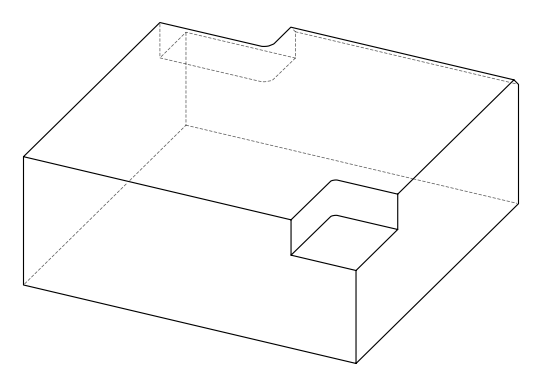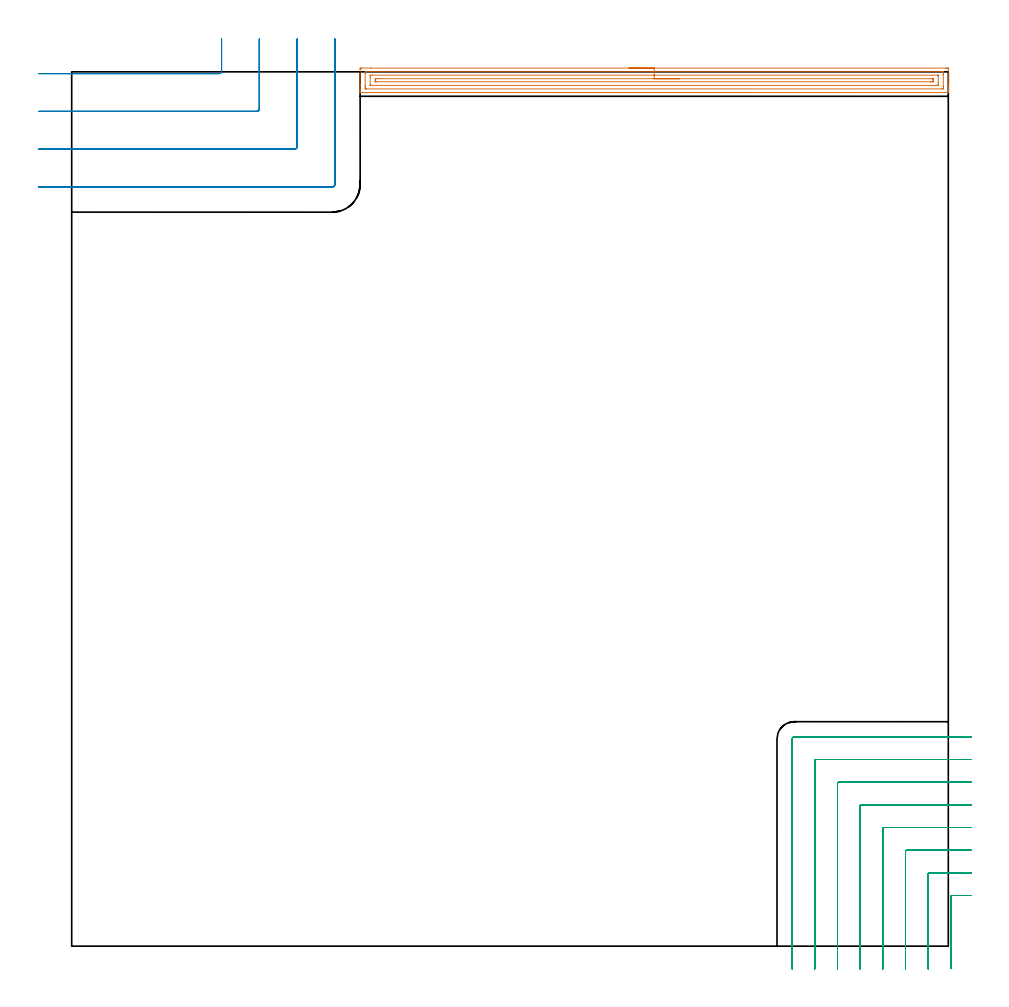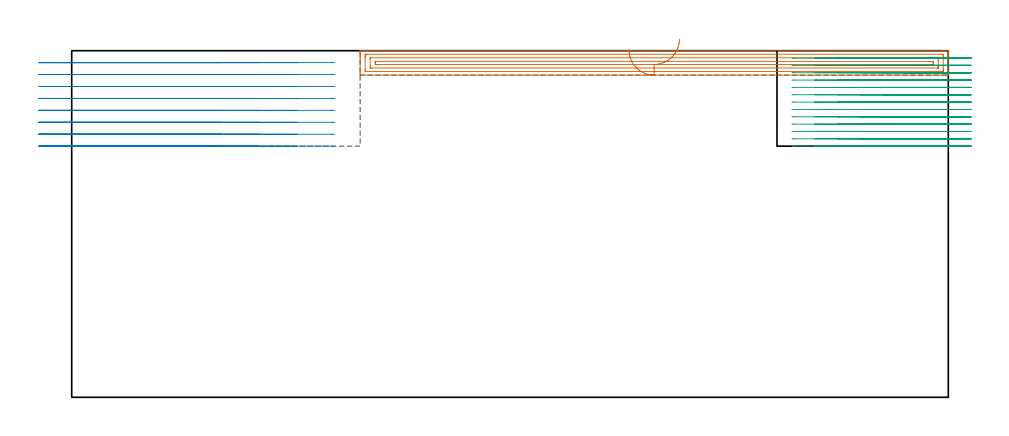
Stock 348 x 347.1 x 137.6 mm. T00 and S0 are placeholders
(PLAN: 3 operations, 2 tool changes, 40.4 min)
(1 AREA_MILL | FG_CHAMFER_SURFACE | UGT0205_001 | 7.68 min | 11259 mm3)
(2 MILL_CORNER_NOTCH_RECTANGULAR | CORNER_NOTCH_RECTANGULAR | UGT0201_094 | Follow Part, ap 5, ae 75% | 9.27 min | 240468 mm3)
(3 MILL_CORNER_NOTCH_RECTANGULAR_1 | CORNER_NOTCH_RECTANGULAR_1 | NXT0201_011 | Follow Part, ap 3, ae 75% | 23.41 min | 229269 mm3)
(TOOL UGT0205_001 | Chamfer Mill 20 x 3 x 45 deg. | D20 FL50 Z2)
(TOOL UGT0201_094 | End mill 20 mm | D20 FL38 Z4)
(TOOL NXT0201_011 | ENDMILL 12mm [2P460-1200-NA 1630] | D12 FL38 Z6)
(OP 1 AREA_MILL)
G17 G21 G94 G90
T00 M6
G54
G17 G0 G90 X221.25 Y348.6 S1061 M3
G43 Z147.6 H0
Z137.9
G94 G1 X221.288 Z137.028 F250.
X221.402 Z136.164
X221.591 Z135.312
X221.853 Z134.48
X222.187 Z133.674
X222.59 Z132.9
X223.058 Z132.164
X223.59 Z131.472
X224.179 Z130.829
X224.822 Z130.24
X225.514 Z129.709
X226.25 Z129.24
X227.024 Z128.837
X227.83 Z128.503
X228.662 Z128.241
X229.514 Z128.052
X230.378 Z127.938
X231.25 Z127.9
X346.931
X347.382 Y348.599 Z127.901
X347.829 Y348.595 Z127.903
X347.99 Y348.592 Z127.906
X348. Y348.155 Z128.342
Y341.988 Z134.506
Y341.444 Z135.053
Y341.107 Z135.389
Y340.563 Z135.933
Y340.226 Z136.269
Y339.551 Z136.948
Y339.241 Z137.259
X347.995 Y338.902 Z137.589
X347.829 Y338.9 Z137.6
X114.668
X114.506 Y338.901 Z137.59
X114.505 Y338.902 Z137.589
X114.5 Y339.239 Z137.26
Y339.551 Z136.948
Y340.226 Z136.269
Y341.444 Z135.053
Y341.988 Z134.506
Y348.155 Z128.342
X114.503 Y348.429 Z128.068
X114.51 Y348.592 Z127.906
X114.675 Y348.599 Z127.899
X115.118 Y348.6 Z127.9
X118.747
X231.25
Y347.186 Z129.314
X345.596 Y347.185 Z129.315
X345.686 Y347.184 Z129.316
X345.962 Y347.179 Z129.321
X345.99 Y347.089 Z129.411
X345.997 Y346.878 Z129.622
X345.999 Y346.393 Z130.107
X346. Y345.994 Z130.506
X345.999 Y341.107 Z135.393
X345.997 Y340.711 Z135.789
X345.988 Y340.321 Z136.179
X345.596 Y340.315 Z136.185
X345.506
X116.904
X116.814 Y340.316 Z136.184
X116.538 Y340.321 Z136.179
X116.51 Y340.411 Z136.089
X116.503 Y340.622 Z135.878
X116.501 Y341.107 Z135.393
X116.5 Y341.506 Z134.994
X116.501 Y346.393 Z130.107
X116.503 Y346.789 Z129.711
X116.512 Y347.179 Z129.321
X116.904 Y347.185 Z129.315
X116.994
X231.25 Y347.186 Z129.314
Y345.772 Z130.728
X343.809 Y345.771 Z130.729
X343.897 Y345.77 Z130.73
X343.966 Y345.767 Z130.733
X343.982 Y345.765 Z130.735
X343.99 Y345.752 Z130.748
X343.994 Y345.7 Z130.8
X343.999 Y345.512 Z130.988
X344. Y345.324 Z131.176
Y342.681 Z133.819
X343.999 Y341.988 Z134.512
X343.996 Y341.803 Z134.697
X343.991 Y341.743 Z134.757
X343.939 Y341.735 Z134.765
X343.809 Y341.733 Z134.767
X343.178 Y341.729 Z134.771
X118.691
X118.603 Y341.73 Z134.77
X118.534 Y341.733 Z134.767
X118.518 Y341.735 Z134.765
X118.51 Y341.748 Z134.752
X118.506 Y341.8 Z134.7
X118.501 Y341.988 Z134.512
X118.5 Y342.176 Z134.324
Y344.819 Z131.681
X118.501 Y345.512 Z130.988
X118.504 Y345.697 Z130.803
X118.509 Y345.757 Z130.743
X118.561 Y345.765 Z130.735
X118.691 Y345.767 Z130.733
X119.322 Y345.771 Z130.729
X231.25 Y345.772 Z130.728
Y344.357 Z132.143
X341.407
X341.868 Y344.355 Z132.145
X341.972 Y344.352 Z132.148
X341.987 Y344.351 Z132.149
X341.991 Y344.334 Z132.166
X341.996 Y344.284 Z132.216
X341.998 Y344.182 Z132.318
X342. Y343.772 Z132.728
X341.997 Y343.321 Z133.179
X341.994 Y343.213 Z133.287
X341.99 Y343.162 Z133.338
X341.98 Y343.149 Z133.351
X341.949 Y343.148 Z133.352
X341.743 Y343.145 Z133.355
X341.129 Y343.143 Z133.357
X340.852
X121.093
X120.632 Y343.145 Z133.355
X120.528 Y343.148 Z133.352
X120.513 Y343.149 Z133.351
X120.509 Y343.166 Z133.334
X120.504 Y343.216 Z133.284
X120.502 Y343.318 Z133.182
X120.5 Y343.728 Z132.772
X120.503 Y344.179 Z132.321
X120.506 Y344.287 Z132.213
X120.51 Y344.338 Z132.162
X120.52 Y344.351 Z132.149
X120.551 Y344.352 Z132.148
X120.757 Y344.355 Z132.145
X121.371 Y344.357 Z132.143
X121.649
X231.25
X232.122 Z132.181
X232.986 Z132.295
X233.838 Z132.483
X234.67 Z132.746
X235.476 Z133.08
X236.25 Z133.482
X236.986 Z133.951
X237.678 Z134.482
X238.321 Z135.072
X238.91 Z135.715
X239.442 Z136.407
X239.91 Z137.143
X240.313 Z137.917
X240.647 Z138.722
X240.909 Z139.555
X241.098 Z140.406
X241.212 Z141.271
X241.25 Z142.143
G0 Z147.6
M5
M2
(OP 2 MILL_CORNER_NOTCH_RECTANGULAR)
G17 G21 G94 G90
T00 M6
G54
G17 G0 G90 X-13. Y346.4 S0 M3
G43 Z147.6 H0
Z132.862
G94 G1 X-10. F250.
X58.505 F500.
G3 X59.5 Y347.395 R1.
G1 Y357.1
Y360.1 F250.
G0 Z147.6
X-13. Y331.4
Z132.862
G1 X-10.
X73.505 F500.
G3 X74.5 Y332.395 R1.
G1 Y357.1
Y360.1 F250.
G0 Z147.6
X-13. Y316.4
Z132.862
G1 X-10.
X88.505 F500.
G3 X89.5 Y317.395 R1.
G1 Y357.1
Y360.1 F250.
G0 Z147.6
X-13. Y301.4
Z132.862
G1 X-10.
X103.4 F500.
G3 X104.5 Y302.5 R1.1
G1 Y357.1
Y360.1 F250.
G0 Z147.6
X-13. Y346.4
Z128.125
G1 X-10.
X58.505 F500.
G3 X59.5 Y347.395 R1.
G1 Y357.1
Y360.1 F250.
G0 Z147.6
X-13. Y331.4
Z128.125
G1 X-10.
X73.505 F500.
G3 X74.5 Y332.395 R1.
G1 Y357.1
Y360.1 F250.
G0 Z147.6
X-13. Y316.4
Z128.125
G1 X-10.
X88.505 F500.
G3 X89.5 Y317.395 R1.
G1 Y357.1
Y360.1 F250.
G0 Z147.6
X-13. Y301.4
Z128.125
G1 X-10.
X103.4 F500.
G3 X104.5 Y302.5 R1.1
G1 Y357.1
Y360.1 F250.
G0 Z147.6
X-13. Y346.4
Z123.387
G1 X-10.
X58.505 F500.
G3 X59.5 Y347.395 R1.
G1 Y357.1
Y360.1 F250.
G0 Z147.6
X-13. Y331.4
Z123.387
G1 X-10.
X73.505 F500.
G3 X74.5 Y332.395 R1.
G1 Y357.1
Y360.1 F250.
G0 Z147.6
X-13. Y316.4
Z123.387
G1 X-10.
X88.505 F500.
G3 X89.5 Y317.395 R1.
G1 Y357.1
Y360.1 F250.
G0 Z147.6
X-13. Y301.4
Z123.387
G1 X-10.
X103.4 F500.
G3 X104.5 Y302.5 R1.1
G1 Y357.1
Y360.1 F250.
G0 Z147.6
X-13. Y346.4
Z118.65
G1 X-10.
X58.505 F500.
G3 X59.5 Y347.395 R1.
G1 Y357.1
Y360.1 F250.
G0 Z147.6
X-13. Y331.4
Z118.65
G1 X-10.
X73.505 F500.
G3 X74.5 Y332.395 R1.
G1 Y357.1
Y360.1 F250.
G0 Z147.6
X-13. Y316.4
Z118.65
G1 X-10.
X88.505 F500.
G3 X89.5 Y317.395 R1.
G1 Y357.1
Y360.1 F250.
G0 Z147.6
X-13. Y301.4
Z118.65
G1 X-10.
X103.4 F500.
G3 X104.5 Y302.5 R1.1
G1 Y357.1
Y360.1 F250.
G0 Z147.6
X-13. Y346.4
Z113.912
G1 X-10.
X58.505 F500.
G3 X59.5 Y347.395 R1.
G1 Y357.1
Y360.1 F250.
G0 Z147.6
X-13. Y331.4
Z113.912
G1 X-10.
X73.505 F500.
G3 X74.5 Y332.395 R1.
G1 Y357.1
Y360.1 F250.
G0 Z147.6
X-13. Y316.4
Z113.912
G1 X-10.
X88.505 F500.
G3 X89.5 Y317.395 R1.
G1 Y357.1
Y360.1 F250.
G0 Z147.6
X-13. Y301.4
Z113.912
G1 X-10.
X103.4 F500.
G3 X104.5 Y302.5 R1.1
G1 Y357.1
Y360.1 F250.
G0 Z147.6
X-13. Y346.4
Z109.175
G1 X-10.
X58.505 F500.
G3 X59.5 Y347.395 R1.
G1 Y357.1
Y360.1 F250.
G0 Z147.6
X-13. Y331.4
Z109.175
G1 X-10.
X73.505 F500.
G3 X74.5 Y332.395 R1.
G1 Y357.1
Y360.1 F250.
G0 Z147.6
X-13. Y316.4
Z109.175
G1 X-10.
X88.505 F500.
G3 X89.5 Y317.395 R1.
G1 Y357.1
Y360.1 F250.
G0 Z147.6
X-13. Y301.4
Z109.175
G1 X-10.
X103.4 F500.
G3 X104.5 Y302.5 R1.1
G1 Y357.1
Y360.1 F250.
G0 Z147.6
X-13. Y346.4
Z104.437
G1 X-10.
X58.505 F500.
G3 X59.5 Y347.395 R1.
G1 Y357.1
Y360.1 F250.
G0 Z147.6
X-13. Y331.4
Z104.437
G1 X-10.
X73.505 F500.
G3 X74.5 Y332.395 R1.
G1 Y357.1
Y360.1 F250.
G0 Z147.6
X-13. Y316.4
Z104.437
G1 X-10.
X88.505 F500.
G3 X89.5 Y317.395 R1.
G1 Y357.1
Y360.1 F250.
G0 Z147.6
X-13. Y301.4
Z104.437
G1 X-10.
X103.4 F500.
G3 X104.5 Y302.5 R1.1
G1 Y357.1
Y360.1 F250.
G0 Z147.6
X-13. Y346.4
Z99.7
G1 X-10.
X58.505 F500.
G3 X59.5 Y347.395 R1.
G1 Y357.1
Y360.1 F250.
G0 Z147.6
X-13. Y331.4
Z99.7
G1 X-10.
X73.505 F500.
G3 X74.5 Y332.395 R1.
G1 Y357.1
Y360.1 F250.
G0 Z147.6
X-13. Y316.4
Z99.7
G1 X-10.
X88.505 F500.
G3 X89.5 Y317.395 R1.
G1 Y357.1
Y360.1 F250.
G0 Z147.6
X-13. Y301.4
Z99.7
G1 X-10.
X103.4 F500.
G3 X104.5 Y302.5 R1.1
G1 Y357.1
Y360.1 F250.
G0 Z147.6
M5
M2
(OP 3 MILL_CORNER_NOTCH_RECTANGULAR_1)
G17 G21 G94 G90
T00 M6
G54
G17 G0 G90 X357. Y20.1 S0 M3
G43 Z147.6 H1
Z134.685
G94 G1 X354. F250.
X349.595 F500.
G3 X349. Y19.505 R0.6
G1 Y-5.916
Y-8.916 F250.
G0 Z147.6
X357. Y29.1
Z134.685
G1 X354.
X340.595 F500.
G3 X340. Y28.505 R0.6
G1 Y-6.
Y-9. F250.
G0 Z147.6
X357. Y38.1
Z134.685
G1 X354.
X331.596 F500.
G3 X331. Y37.504 R0.6
G1 Y-6.
Y-9. F250.
G0 Z147.6
X357. Y47.1
Z134.685
G1 X354.
X322.596 F500.
G3 X322. Y46.504 R0.6
G1 Y-6.
Y-9. F250.
G0 Z147.6
X357. Y56.1
Z134.685
G1 X354.
X313.596 F500.
G3 X313. Y55.504 R0.6
G1 Y-6.
Y-9. F250.
G0 Z147.6
X357. Y65.1
Z134.685
G1 X354.
X304.596 F500.
G3 X304. Y64.504 R0.6
G1 Y-6.
Y-9. F250.
G0 Z147.6
X357. Y74.1
Z134.685
G1 X354.
X295.597 F500.
G3 X295. Y73.503 R0.6
G1 Y-6.
Y-9. F250.
G0 Z147.6
X357. Y83.1
Z134.685
G1 X354.
X286.9 F500.
G3 X286. Y82.2 R0.9
G1 Y-6.
Y-9. F250.
G0 Z147.6
X357. Y20.1
Z131.769
G1 X354.
X349.595 F500.
G3 X349. Y19.505 R0.6
G1 Y-5.916
Y-8.916 F250.
G0 Z147.6
X357. Y29.1
Z131.769
G1 X354.
X340.595 F500.
G3 X340. Y28.505 R0.6
G1 Y-6.
Y-9. F250.
G0 Z147.6
X357. Y38.1
Z131.769
G1 X354.
X331.596 F500.
G3 X331. Y37.504 R0.6
G1 Y-6.
Y-9. F250.
G0 Z147.6
X357. Y47.1
Z131.769
G1 X354.
X322.596 F500.
G3 X322. Y46.504 R0.6
G1 Y-6.
Y-9. F250.
G0 Z147.6
X357. Y56.1
Z131.769
G1 X354.
X313.596 F500.
G3 X313. Y55.504 R0.6
G1 Y-6.
Y-9. F250.
G0 Z147.6
X357. Y65.1
Z131.769
G1 X354.
X304.596 F500.
G3 X304. Y64.504 R0.6
G1 Y-6.
Y-9. F250.
G0 Z147.6
X357. Y74.1
Z131.769
G1 X354.
X295.597 F500.
G3 X295. Y73.503 R0.6
G1 Y-6.
Y-9. F250.
G0 Z147.6
X357. Y83.1
Z131.769
G1 X354.
X286.9 F500.
G3 X286. Y82.2 R0.9
G1 Y-6.
Y-9. F250.
G0 Z147.6
X357. Y20.1
Z128.854
G1 X354.
X349.595 F500.
G3 X349. Y19.505 R0.6
G1 Y-5.916
Y-8.916 F250.
G0 Z147.6
X357. Y29.1
Z128.854
G1 X354.
X340.595 F500.
G3 X340. Y28.505 R0.6
G1 Y-6.
Y-9. F250.
G0 Z147.6
X357. Y38.1
Z128.854
G1 X354.
X331.596 F500.
G3 X331. Y37.504 R0.6
G1 Y-6.
Y-9. F250.
G0 Z147.6
X357. Y47.1
Z128.854
G1 X354.
X322.596 F500.
G3 X322. Y46.504 R0.6
G1 Y-6.
Y-9. F250.
G0 Z147.6
X357. Y56.1
Z128.854
G1 X354.
X313.596 F500.
G3 X313. Y55.504 R0.6
G1 Y-6.
Y-9. F250.
G0 Z147.6
X357. Y65.1
Z128.854
G1 X354.
X304.596 F500.
G3 X304. Y64.504 R0.6
G1 Y-6.
Y-9. F250.
G0 Z147.6
X357. Y74.1
Z128.854
G1 X354.
X295.597 F500.
G3 X295. Y73.503 R0.6
G1 Y-6.
Y-9. F250.
G0 Z147.6
X357. Y83.1
Z128.854
G1 X354.
X286.9 F500.
G3 X286. Y82.2 R0.9
G1 Y-6.
Y-9. F250.
G0 Z147.6
X357. Y20.1
Z125.938
G1 X354.
X349.595 F500.
G3 X349. Y19.505 R0.6
G1 Y-5.916
Y-8.916 F250.
G0 Z147.6
X357. Y29.1
Z125.938
G1 X354.
X340.595 F500.
G3 X340. Y28.505 R0.6
G1 Y-6.
Y-9. F250.
G0 Z147.6
X357. Y38.1
Z125.938
G1 X354.
X331.596 F500.
G3 X331. Y37.504 R0.6
G1 Y-6.
Y-9. F250.
G0 Z147.6
X357. Y47.1
Z125.938
G1 X354.
X322.596 F500.
G3 X322. Y46.504 R0.6
G1 Y-6.
Y-9. F250.
G0 Z147.6
X357. Y56.1
Z125.938
G1 X354.
X313.596 F500.
G3 X313. Y55.504 R0.6
G1 Y-6.
Y-9. F250.
G0 Z147.6
X357. Y65.1
Z125.938
G1 X354.
X304.596 F500.
G3 X304. Y64.504 R0.6
G1 Y-6.
Y-9. F250.
G0 Z147.6
X357. Y74.1
Z125.938
G1 X354.
X295.597 F500.
G3 X295. Y73.503 R0.6
G1 Y-6.
Y-9. F250.
G0 Z147.6
X357. Y83.1
Z125.938
G1 X354.
X286.9 F500.
G3 X286. Y82.2 R0.9
G1 Y-6.
Y-9. F250.
G0 Z147.6
X357. Y20.1
Z123.023
G1 X354.
X349.595 F500.
G3 X349. Y19.505 R0.6
G1 Y-5.916
Y-8.916 F250.
G0 Z147.6
X357. Y29.1
Z123.023
G1 X354.
X340.595 F500.
G3 X340. Y28.505 R0.6
G1 Y-6.
Y-9. F250.
G0 Z147.6
X357. Y38.1
Z123.023
G1 X354.
X331.596 F500.
G3 X331. Y37.504 R0.6
G1 Y-6.
Y-9. F250.
G0 Z147.6
X357. Y47.1
Z123.023
G1 X354.
X322.596 F500.
G3 X322. Y46.504 R0.6
G1 Y-6.
Y-9. F250.
G0 Z147.6
X357. Y56.1
Z123.023
G1 X354.
X313.596 F500.
G3 X313. Y55.504 R0.6
G1 Y-6.
Y-9. F250.
G0 Z147.6
X357. Y65.1
Z123.023
G1 X354.
X304.596 F500.
G3 X304. Y64.504 R0.6
G1 Y-6.
Y-9. F250.
G0 Z147.6
X357. Y74.1
Z123.023
G1 X354.
X295.597 F500.
G3 X295. Y73.503 R0.6
G1 Y-6.
Y-9. F250.
G0 Z147.6
X357. Y83.1
Z123.023
G1 X354.
X286.9 F500.
G3 X286. Y82.2 R0.9
G1 Y-6.
Y-9. F250.
G0 Z147.6
X357. Y20.1
Z120.108
G1 X354.
X349.595 F500.
G3 X349. Y19.505 R0.6
G1 Y-5.916
Y-8.916 F250.
G0 Z147.6
X357. Y29.1
Z120.108
G1 X354.
X340.595 F500.
G3 X340. Y28.505 R0.6
G1 Y-6.
Y-9. F250.
G0 Z147.6
X357. Y38.1
Z120.108
G1 X354.
X331.596 F500.
G3 X331. Y37.504 R0.6
G1 Y-6.
Y-9. F250.
G0 Z147.6
X357. Y47.1
Z120.108
G1 X354.
X322.596 F500.
G3 X322. Y46.504 R0.6
G1 Y-6.
Y-9. F250.
G0 Z147.6
X357. Y56.1
Z120.108
G1 X354.
X313.596 F500.
G3 X313. Y55.504 R0.6
G1 Y-6.
Y-9. F250.
G0 Z147.6
X357. Y65.1
Z120.108
G1 X354.
X304.596 F500.
G3 X304. Y64.504 R0.6
G1 Y-6.
Y-9. F250.
G0 Z147.6
X357. Y74.1
Z120.108
G1 X354.
X295.597 F500.
G3 X295. Y73.503 R0.6
G1 Y-6.
Y-9. F250.
G0 Z147.6
X357. Y83.1
Z120.108
G1 X354.
X286.9 F500.
G3 X286. Y82.2 R0.9
G1 Y-6.
Y-9. F250.
G0 Z147.6
X357. Y20.1
Z117.192
G1 X354.
X349.595 F500.
G3 X349. Y19.505 R0.6
G1 Y-5.916
Y-8.916 F250.
G0 Z147.6
X357. Y29.1
Z117.192
G1 X354.
X340.595 F500.
G3 X340. Y28.505 R0.6
G1 Y-6.
Y-9. F250.
G0 Z147.6
X357. Y38.1
Z117.192
G1 X354.
X331.596 F500.
G3 X331. Y37.504 R0.6
G1 Y-6.
Y-9. F250.
G0 Z147.6
X357. Y47.1
Z117.192
G1 X354.
X322.596 F500.
G3 X322. Y46.504 R0.6
G1 Y-6.
Y-9. F250.
G0 Z147.6
X357. Y56.1
Z117.192
G1 X354.
X313.596 F500.
G3 X313. Y55.504 R0.6
G1 Y-6.
Y-9. F250.
G0 Z147.6
X357. Y65.1
Z117.192
G1 X354.
X304.596 F500.
G3 X304. Y64.504 R0.6
G1 Y-6.
Y-9. F250.
G0 Z147.6
X357. Y74.1
Z117.192
G1 X354.
X295.597 F500.
G3 X295. Y73.503 R0.6
G1 Y-6.
Y-9. F250.
G0 Z147.6
X357. Y83.1
Z117.192
G1 X354.
X286.9 F500.
G3 X286. Y82.2 R0.9
G1 Y-6.
Y-9. F250.
G0 Z147.6
X357. Y20.1
Z114.277
G1 X354.
X349.595 F500.
G3 X349. Y19.505 R0.6
G1 Y-5.916
Y-8.916 F250.
G0 Z147.6
X357. Y29.1
Z114.277
G1 X354.
X340.595 F500.
G3 X340. Y28.505 R0.6
G1 Y-6.
Y-9. F250.
G0 Z147.6
X357. Y38.1
Z114.277
G1 X354.
X331.596 F500.
G3 X331. Y37.504 R0.6
G1 Y-6.
Y-9. F250.
G0 Z147.6
X357. Y47.1
Z114.277
G1 X354.
X322.596 F500.
G3 X322. Y46.504 R0.6
G1 Y-6.
Y-9. F250.
G0 Z147.6
X357. Y56.1
Z114.277
G1 X354.
X313.596 F500.
G3 X313. Y55.504 R0.6
G1 Y-6.
Y-9. F250.
G0 Z147.6
X357. Y65.1
Z114.277
G1 X354.
X304.596 F500.
G3 X304. Y64.504 R0.6
G1 Y-6.
Y-9. F250.
G0 Z147.6
X357. Y74.1
Z114.277
G1 X354.
X295.597 F500.
G3 X295. Y73.503 R0.6
G1 Y-6.
Y-9. F250.
G0 Z147.6
X357. Y83.1
Z114.277
G1 X354.
X286.9 F500.
G3 X286. Y82.2 R0.9
G1 Y-6.
Y-9. F250.
G0 Z147.6
X357. Y20.1
Z111.362
G1 X354.
X349.595 F500.
G3 X349. Y19.505 R0.6
G1 Y-5.916
Y-8.916 F250.
G0 Z147.6
X357. Y29.1
Z111.362
G1 X354.
X340.595 F500.
G3 X340. Y28.505 R0.6
G1 Y-6.
Y-9. F250.
G0 Z147.6
X357. Y38.1
Z111.362
G1 X354.
X331.596 F500.
G3 X331. Y37.504 R0.6
G1 Y-6.
Y-9. F250.
G0 Z147.6
X357. Y47.1
Z111.362
G1 X354.
X322.596 F500.
G3 X322. Y46.504 R0.6
G1 Y-6.
Y-9. F250.
G0 Z147.6
X357. Y56.1
Z111.362
G1 X354.
X313.596 F500.
G3 X313. Y55.504 R0.6
G1 Y-6.
Y-9. F250.
G0 Z147.6
X357. Y65.1
Z111.362
G1 X354.
X304.596 F500.
G3 X304. Y64.504 R0.6
G1 Y-6.
Y-9. F250.
G0 Z147.6
X357. Y74.1
Z111.362
G1 X354.
X295.597 F500.
G3 X295. Y73.503 R0.6
G1 Y-6.
Y-9. F250.
G0 Z147.6
X357. Y83.1
Z111.362
G1 X354.
X286.9 F500.
G3 X286. Y82.2 R0.9
G1 Y-6.
Y-9. F250.
G0 Z147.6
X357. Y20.1
Z108.446
G1 X354.
X349.595 F500.
G3 X349. Y19.505 R0.6
G1 Y-5.916
Y-8.916 F250.
G0 Z147.6
X357. Y29.1
Z108.446
G1 X354.
X340.595 F500.
G3 X340. Y28.505 R0.6
G1 Y-6.
Y-9. F250.
G0 Z147.6
X357. Y38.1
Z108.446
G1 X354.
X331.596 F500.
G3 X331. Y37.504 R0.6
G1 Y-6.
Y-9. F250.
G0 Z147.6
X357. Y47.1
Z108.446
G1 X354.
X322.596 F500.
G3 X322. Y46.504 R0.6
G1 Y-6.
Y-9. F250.
G0 Z147.6
X357. Y56.1
Z108.446
G1 X354.
X313.596 F500.
G3 X313. Y55.504 R0.6
G1 Y-6.
Y-9. F250.
G0 Z147.6
X357. Y65.1
Z108.446
G1 X354.
X304.596 F500.
G3 X304. Y64.504 R0.6
G1 Y-6.
Y-9. F250.
G0 Z147.6
X357. Y74.1
Z108.446
G1 X354.
X295.597 F500.
G3 X295. Y73.503 R0.6
G1 Y-6.
Y-9. F250.
G0 Z147.6
X357. Y83.1
Z108.446
G1 X354.
X286.9 F500.
G3 X286. Y82.2 R0.9
G1 Y-6.
Y-9. F250.
G0 Z147.6
X357. Y20.1
Z105.531
G1 X354.
X349.595 F500.
G3 X349. Y19.505 R0.6
G1 Y-5.916
Y-8.916 F250.
G0 Z147.6
X357. Y29.1
Z105.531
G1 X354.
X340.595 F500.
G3 X340. Y28.505 R0.6
G1 Y-6.
Y-9. F250.
G0 Z147.6
X357. Y38.1
Z105.531
G1 X354.
X331.596 F500.
G3 X331. Y37.504 R0.6
G1 Y-6.
Y-9. F250.
G0 Z147.6
X357. Y47.1
Z105.531
G1 X354.
X322.596 F500.
G3 X322. Y46.504 R0.6
G1 Y-6.
Y-9. F250.
G0 Z147.6
X357. Y56.1
Z105.531
G1 X354.
X313.596 F500.
G3 X313. Y55.504 R0.6
G1 Y-6.
Y-9. F250.
G0 Z147.6
X357. Y65.1
Z105.531
G1 X354.
X304.596 F500.
G3 X304. Y64.504 R0.6
G1 Y-6.
Y-9. F250.
G0 Z147.6
X357. Y74.1
Z105.531
G1 X354.
X295.597 F500.
G3 X295. Y73.503 R0.6
G1 Y-6.
Y-9. F250.
G0 Z147.6
X357. Y83.1
Z105.531
G1 X354.
X286.9 F500.
G3 X286. Y82.2 R0.9
G1 Y-6.
Y-9. F250.
G0 Z147.6
X357. Y20.1
Z102.615
G1 X354.
X349.595 F500.
G3 X349. Y19.505 R0.6
G1 Y-5.916
Y-8.916 F250.
G0 Z147.6
X357. Y29.1
Z102.615
G1 X354.
X340.595 F500.
G3 X340. Y28.505 R0.6
G1 Y-6.
Y-9. F250.
G0 Z147.6
X357. Y38.1
Z102.615
G1 X354.
X331.596 F500.
G3 X331. Y37.504 R0.6
G1 Y-6.
Y-9. F250.
G0 Z147.6
X357. Y47.1
Z102.615
G1 X354.
X322.596 F500.
G3 X322. Y46.504 R0.6
G1 Y-6.
Y-9. F250.
G0 Z147.6
X357. Y56.1
Z102.615
G1 X354.
X313.596 F500.
G3 X313. Y55.504 R0.6
G1 Y-6.
Y-9. F250.
G0 Z147.6
X357. Y65.1
Z102.615
G1 X354.
X304.596 F500.
G3 X304. Y64.504 R0.6
G1 Y-6.
Y-9. F250.
G0 Z147.6
X357. Y74.1
Z102.615
G1 X354.
X295.597 F500.
G3 X295. Y73.503 R0.6
G1 Y-6.
Y-9. F250.
G0 Z147.6
X357. Y83.1
Z102.615
G1 X354.
X286.9 F500.
G3 X286. Y82.2 R0.9
G1 Y-6.
Y-9. F250.
G0 Z147.6
X357. Y20.1
Z99.7
G1 X354.
X349.595 F500.
G3 X349. Y19.505 R0.6
G1 Y-5.916
Y-8.916 F250.
G0 Z147.6
X357. Y29.1
Z99.7
G1 X354.
X340.595 F500.
G3 X340. Y28.505 R0.6
G1 Y-6.
Y-9. F250.
G0 Z147.6
X357. Y38.1
Z99.7
G1 X354.
X331.596 F500.
G3 X331. Y37.504 R0.6
G1 Y-6.
Y-9. F250.
G0 Z147.6
X357. Y47.1
Z99.7
G1 X354.
X322.596 F500.
G3 X322. Y46.504 R0.6
G1 Y-6.
Y-9. F250.
G0 Z147.6
X357. Y56.1
Z99.7
G1 X354.
X313.596 F500.
G3 X313. Y55.504 R0.6
G1 Y-6.
Y-9. F250.
G0 Z147.6
X357. Y65.1
Z99.7
G1 X354.
X304.596 F500.
G3 X304. Y64.504 R0.6
G1 Y-6.
Y-9. F250.
G0 Z147.6
X357. Y74.1
Z99.7
G1 X354.
X295.597 F500.
G3 X295. Y73.503 R0.6
G1 Y-6.
Y-9. F250.
G0 Z147.6
X357. Y83.1
Z99.7
G1 X354.
X286.9 F500.
G3 X286. Y82.2 R0.9
G1 Y-6.
Y-9. F250.
G0 Z147.6
M5
M2
